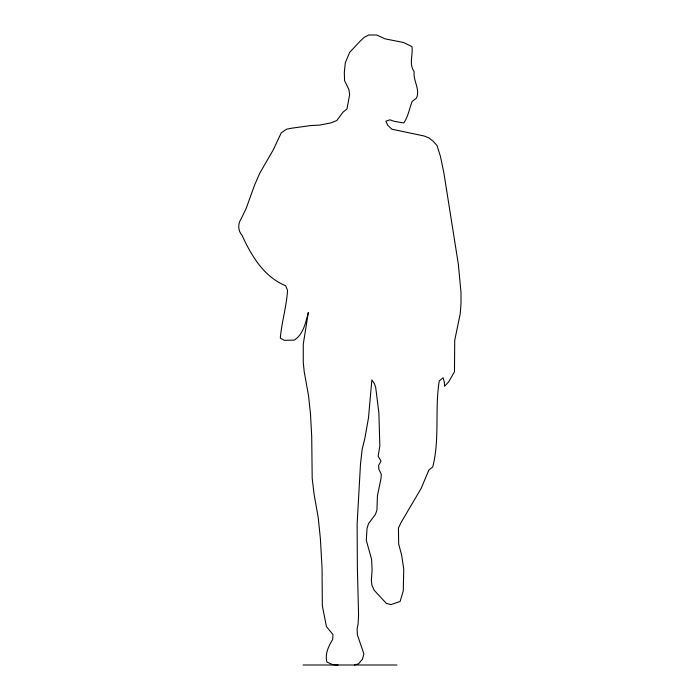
<?xml version="1.0" encoding="UTF-8"?>
<svg xmlns="http://www.w3.org/2000/svg" width="700" height="700" viewBox="0 0 700 700"><rect width="100%" height="100%" fill="white"/><g stroke="black" fill="none" stroke-linecap="round" stroke-linejoin="round"><path stroke-width="1.05" d="M354.471 665L358.575 663.793L362.442 659.199L363.886 653.887L357.368 634.804L357.123 628.766L358.094 623.936L358.575 615.239L357.368 567.892L357.123 524.169L360.509 463.776L362.197 449.041L364.858 438.41L368.48 417.882L371.858 379.951L374.517 383.819L375.725 387.686L378.866 412.808L379.838 445.9L378.14 456.286L381.045 461.116L378.621 465.465L378.866 469.332L381.281 474.162L381.045 478.275L377.414 495.906L376.933 510.16L375.489 514.264L368.48 523.688L367.027 528.517L366.301 540.356L371.621 559.44L372.102 570.062L371.376 580.212L371.858 585.043L374.281 590.354L386.356 603.4L390.95 604.608L400.12 601.466L403.27 590.844L403.751 569.1L401.572 554.846L398.676 543.979L398.431 528.036L401.091 522.48L421.137 488.416L428.873 470.059L432.731 466.918C439.959 438.839 434.613 409.439 439.259 380.922L443.126 377.781L444.334 382.13L444.57 386.234L448.674 381.885L454.475 371.744L454.72 340.34L460.276 313.521L461.002 303.38L461.002 292.504L458.343 264.241L443.844 172.69L440.466 156.502L437.08 145.635L433.221 141.286L428.873 137.909L424.043 135.975L391.912 129.211L387.8 125.344L385.875 121.24L389.979 119.788L393.846 121.24L403.751 122.929C408.31 116.567 409.281 108.57 412.204 101.43L416.553 98.044C420.271 88.909 413.044 80.876 414.137 71.715C408.678 63.709 413.184 55.212 411.959 46.594L403.506 42.49L385.149 38.867L376.696 35L368.725 35L364.131 37.415L360.027 41.282L349.641 52.395L345.293 62.781L344.321 72.441L344.566 80.657L348.915 89.591L349.641 94.666L346.981 108.92L342.877 112.297L336.831 120.514L330.794 122.929L319.445 125.107L310.502 125.589L291.419 128.24L286.589 129.211L281.277 132.834L273.061 150.229L259.77 173.171L254.704 184.774L246.251 208.197L241.176 218.829A13.449 13.449 0 0 0 242.139 235.498C251.44 255.894 263.944 276.797 285.626 285.74L287.551 290.334C286.554 306.469 281.68 322.061 280.306 338.161L284.419 340.34L294.315 340.095C303.537 334.233 305.611 322.368 308.332 312.559L303.257 344.199L303.257 362.32L304.22 371.744L308.569 395.894L310.502 414.26L311.71 436.476L312.191 478.275L314.125 494.454L318.229 517.641L320.408 538.904L321.615 560.403A187.582 187.582 0 0 1 322.096 576.345L322.341 605.815L326.445 626.587L332.973 634.559L332.727 639.398C328.606 645.96 324.66 654.281 326.935 662.104L332.973 664.755L338.047 665M303.074 665L396.926 665"/></g></svg>
